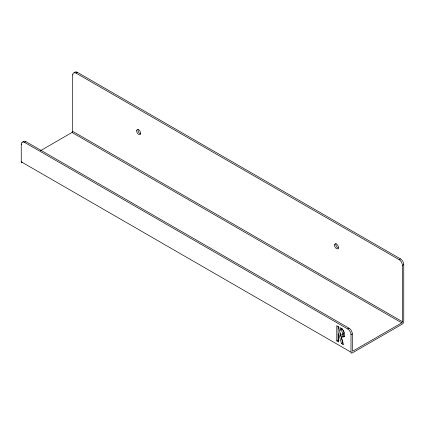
<?xml version="1.0" encoding="UTF-8"?>
<svg xmlns="http://www.w3.org/2000/svg" width="425" height="425" viewBox="0 0 425 425"><rect width="100%" height="100%" fill="white"/><g stroke="black" fill="none" stroke-linecap="round" stroke-linejoin="round"><path stroke-width="0.64" d="M40.455 150.716L72.032 132.483A0.935 0.537 -60 0 0 72.691 131.341L72.691 74.991L73.02 74.8M75.985 73.084L77.308 72.324L400.451 258.889A4.664 2.693 60 0 1 403.75 264.6L403.75 321.714A1.865 1.078 -60 0 1 402.433 323.999L352.309 352.936A1.865 1.078 -60 0 1 350.992 352.176L21.25 161.803L21.25 144.288A4.664 2.693 60 0 1 24.549 142.38L25.867 141.621L349.015 328.185A4.664 2.693 60 0 1 352.309 333.901L352.309 350.652A0.935 0.537 -60 0 0 352.968 351.034L401.774 322.857A0.935 0.537 -60 0 0 402.433 321.714L402.433 265.365A4.664 2.693 60 0 0 399.133 259.654L75.985 73.084A4.664 2.693 60 0 0 72.691 74.991M21.25 144.288L21.579 144.096M399.133 259.654L400.451 258.889M402.433 265.365L403.75 264.6M342.667 337.067L344.484 336.18L342.667 337.067L341.95 334.581A2.646 1.525 60 0 0 342.412 332.467A2.646 1.525 60 0 0 340.659 330.092L339.915 327.505L341.732 328.631L342.061 328.44M340.659 330.092L341.976 329.332L341.679 328.297M24.549 142.38L347.692 328.95L349.015 328.185M341.95 334.581L343.267 333.816A2.646 1.525 60 0 0 343.729 331.707A2.646 1.525 60 0 0 341.976 329.332M336.781 340.924L338.667 342.013L338.667 333.705L341.535 343.671L343.565 344.84L338.305 326.575L336.781 325.699L336.781 340.924L338.103 340.165L339.044 340.707M350.992 352.176L350.992 334.661L352.309 333.901M341.535 343.671L342.858 342.911L339.984 332.94M72.691 131.341L402.433 321.714M72.032 132.483L401.774 322.857M343.267 333.816L343.984 336.303M338.103 326.262L338.103 340.165M74.242 72.962A4.664 2.693 60 0 1 77.308 72.324M338.528 248.11A2.8 1.615 60 0 1 336.403 246.373A2.8 1.615 60 0 1 335.962 243.663M140.686 133.886A2.8 1.615 60 0 1 138.555 132.148A2.8 1.615 60 0 1 138.12 129.439M22.084 162.738A1.865 1.078 -60 0 1 21.25 161.803M347.692 328.95A4.664 2.693 60 0 1 350.992 334.661M22.801 142.258A4.664 2.693 60 0 1 25.867 141.621M343.166 336.945A5.838 3.373 60 0 0 344.33 333.45A4.335 2.502 60 0 0 341.732 328.631M334.528 244.864A2.8 1.615 60 0 0 337.211 248.869A2.8 1.615 60 0 0 337.71 245.246A2.8 1.615 60 0 0 334.528 244.864M136.68 130.64A2.8 1.615 60 0 0 139.368 134.645A2.8 1.615 60 0 0 139.867 131.022A2.8 1.615 60 0 0 136.68 130.64"/></g></svg>
